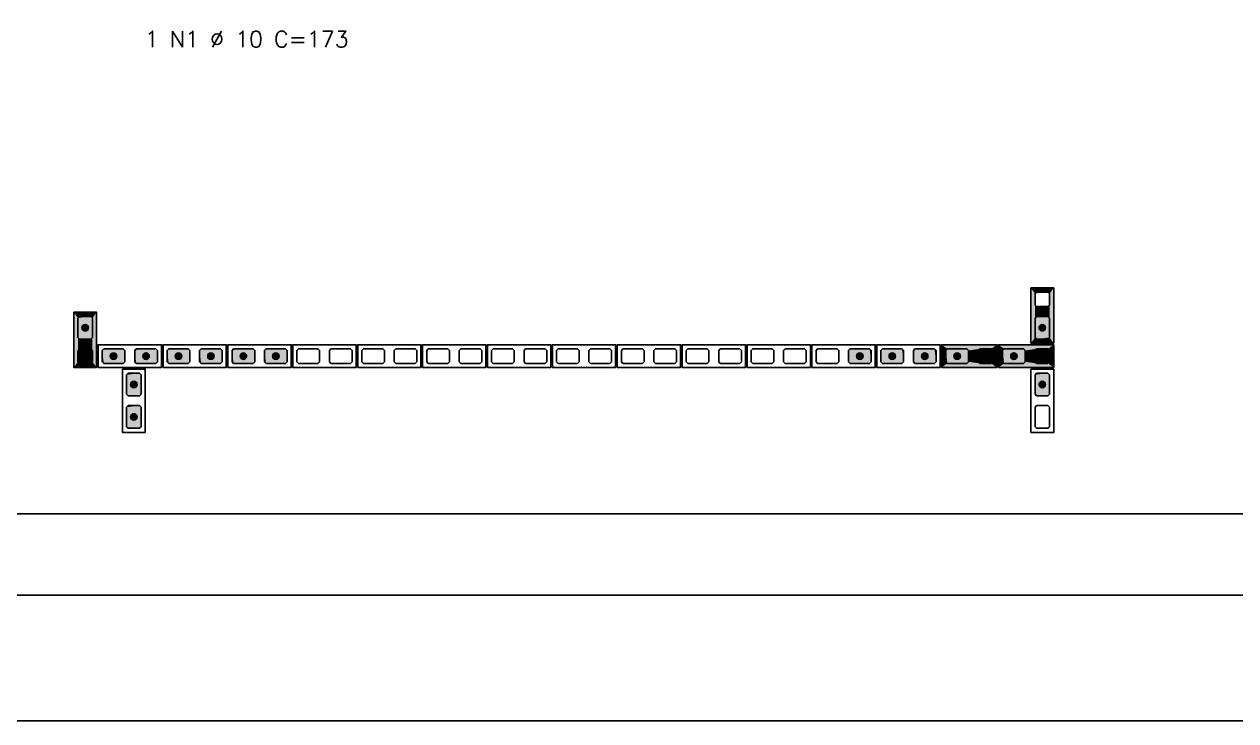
# Model space of a CAD drawing. Extents: x -1.9 to 86, y -1.6 to 61.
# Drawn here: x 33.98 to 48.91, y -1.55 to 7.04 of the extents above; entities that cross this region are included whole.
import ezdxf

# ---------------------------------------------------------------- set-up
doc = ezdxf.new("R2010")
doc.units = 0
doc.header["$MEASUREMENT"] = 0
doc.linetypes.add('HIDDEN', pattern=[9.525, 6.35, -3.175])
doc.layers.get('Defpoints').update_dxf_attribs({"linetype": 'CONTINUOUS'})
for name, color, linetype in [('ARQ_FOLHA', 7, 'CONTINUOUS'), ('PENA_01', 1, 'CONTINUOUS'), ('PENA_02', 2, 'CONTINUOUS'), ('PENA_03', 3, 'CONTINUOUS'), ('PENA_11', 252, 'CONTINUOUS'), ('PENA_21', 100, 'CONTINUOUS')]:
    doc.layers.add(name, color=color, linetype=linetype)
doc.styles.get("Standard").update_dxf_attribs({"font": 'ROMANS.SHX'})

msp = doc.modelspace()

# ---------------------------------------------------------------- linework, layer by layer
at = {"layer": 'ARQ_FOLHA', "color": 1}
for points in [[(0, 0), (84.1, 0), (84.1, 59.4), (0, 59.4)], [(2.5, 1), (83.1, 1), (83.1, 58.4), (2.5, 58.4)]]:
    msp.add_lwpolyline(points, close=True, dxfattribs=at)
at = {"layer": 'Defpoints', "color": 8, "linetype": 'HIDDEN', "ltscale": 100}
msp.add_lwpolyline([(-1.95, 60.95), (-1.95, -1.55), (86.05, -1.55), (86.05, 60.95)], close=True, dxfattribs=at)
at = {"layer": 'PENA_01', "linetype": 'Continuous'}
for points in [[(46.619, 3.715), (46.619, 3.575), (46.599, 3.555), (46.459, 3.555), (46.439, 3.575), (46.439, 3.715), (46.459, 3.735), (46.599, 3.735), (46.619, 3.715)], [(34.819, 3.175), (34.819, 3.415), (34.799, 3.435), (34.659, 3.435), (34.639, 3.415), (34.639, 3.175), (34.659, 3.155), (34.799, 3.155), (34.819, 3.175)], [(46.619, 3.415), (46.619, 3.175), (46.599, 3.155), (46.459, 3.155), (46.439, 3.175), (46.439, 3.415), (46.459, 3.435), (46.599, 3.435), (46.619, 3.415)], [(34.819, 2.875), (34.819, 3.015), (34.799, 3.035), (34.659, 3.035), (34.639, 3.015), (34.639, 2.875), (34.659, 2.855), (34.799, 2.855), (34.819, 2.875)], [(34.939, 2.875), (34.959, 2.855), (35.199, 2.855), (35.219, 2.875), (35.219, 3.015), (35.199, 3.035), (34.959, 3.035), (34.939, 3.015), (34.939, 2.875)], [(35.339, 2.875), (35.359, 2.855), (35.599, 2.855), (35.619, 2.875), (35.619, 3.015), (35.599, 3.035), (35.359, 3.035), (35.339, 3.015), (35.339, 2.875)], [(35.739, 2.875), (35.759, 2.855), (35.999, 2.855), (36.019, 2.875), (36.019, 3.015), (35.999, 3.035), (35.759, 3.035), (35.739, 3.015), (35.739, 2.875)], [(36.139, 2.875), (36.159, 2.855), (36.399, 2.855), (36.419, 2.875), (36.419, 3.015), (36.399, 3.035), (36.159, 3.035), (36.139, 3.015), (36.139, 2.875)], [(36.539, 2.875), (36.559, 2.855), (36.799, 2.855), (36.819, 2.875), (36.819, 3.015), (36.799, 3.035), (36.559, 3.035), (36.539, 3.015), (36.539, 2.875)], [(36.939, 2.875), (36.959, 2.855), (37.199, 2.855), (37.219, 2.875), (37.219, 3.015), (37.199, 3.035), (36.959, 3.035), (36.939, 3.015), (36.939, 2.875)], [(37.339, 2.875), (37.359, 2.855), (37.599, 2.855), (37.619, 2.875), (37.619, 3.015), (37.599, 3.035), (37.359, 3.035), (37.339, 3.015), (37.339, 2.875)], [(37.739, 2.875), (37.759, 2.855), (37.999, 2.855), (38.019, 2.875), (38.019, 3.015), (37.999, 3.035), (37.759, 3.035), (37.739, 3.015), (37.739, 2.875)], [(38.139, 2.875), (38.159, 2.855), (38.399, 2.855), (38.419, 2.875), (38.419, 3.015), (38.399, 3.035), (38.159, 3.035), (38.139, 3.015), (38.139, 2.875)], [(38.539, 2.875), (38.559, 2.855), (38.799, 2.855), (38.819, 2.875), (38.819, 3.015), (38.799, 3.035), (38.559, 3.035), (38.539, 3.015), (38.539, 2.875)], [(38.939, 2.875), (38.959, 2.855), (39.199, 2.855), (39.219, 2.875), (39.219, 3.015), (39.199, 3.035), (38.959, 3.035), (38.939, 3.015), (38.939, 2.875)], [(39.339, 2.875), (39.359, 2.855), (39.599, 2.855), (39.619, 2.875), (39.619, 3.015), (39.599, 3.035), (39.359, 3.035), (39.339, 3.015), (39.339, 2.875)], [(39.739, 2.875), (39.759, 2.855), (39.999, 2.855), (40.019, 2.875), (40.019, 3.015), (39.999, 3.035), (39.759, 3.035), (39.739, 3.015), (39.739, 2.875)], [(40.139, 2.875), (40.159, 2.855), (40.399, 2.855), (40.419, 2.875), (40.419, 3.015), (40.399, 3.035), (40.159, 3.035), (40.139, 3.015), (40.139, 2.875)], [(40.539, 2.875), (40.559, 2.855), (40.799, 2.855), (40.819, 2.875), (40.819, 3.015), (40.799, 3.035), (40.559, 3.035), (40.539, 3.015), (40.539, 2.875)], [(40.939, 2.875), (40.959, 2.855), (41.199, 2.855), (41.219, 2.875), (41.219, 3.015), (41.199, 3.035), (40.959, 3.035), (40.939, 3.015), (40.939, 2.875)], [(41.339, 2.875), (41.359, 2.855), (41.599, 2.855), (41.619, 2.875), (41.619, 3.015), (41.599, 3.035), (41.359, 3.035), (41.339, 3.015), (41.339, 2.875)], [(41.739, 2.875), (41.759, 2.855), (41.999, 2.855), (42.019, 2.875), (42.019, 3.015), (41.999, 3.035), (41.759, 3.035), (41.739, 3.015), (41.739, 2.875)], [(42.139, 2.875), (42.159, 2.855), (42.399, 2.855), (42.419, 2.875), (42.419, 3.015), (42.399, 3.035), (42.159, 3.035), (42.139, 3.015), (42.139, 2.875)], [(42.539, 2.875), (42.559, 2.855), (42.799, 2.855), (42.819, 2.875), (42.819, 3.015), (42.799, 3.035), (42.559, 3.035), (42.539, 3.015), (42.539, 2.875)], [(42.939, 2.875), (42.959, 2.855), (43.199, 2.855), (43.219, 2.875), (43.219, 3.015), (43.199, 3.035), (42.959, 3.035), (42.939, 3.015), (42.939, 2.875)], [(43.339, 2.875), (43.359, 2.855), (43.599, 2.855), (43.619, 2.875), (43.619, 3.015), (43.599, 3.035), (43.359, 3.035), (43.339, 3.015), (43.339, 2.875)], [(43.739, 2.875), (43.759, 2.855), (43.999, 2.855), (44.019, 2.875), (44.019, 3.015), (43.999, 3.035), (43.759, 3.035), (43.739, 3.015), (43.739, 2.875)], [(44.139, 2.875), (44.159, 2.855), (44.399, 2.855), (44.419, 2.875), (44.419, 3.015), (44.399, 3.035), (44.159, 3.035), (44.139, 3.015), (44.139, 2.875)], [(44.539, 2.875), (44.559, 2.855), (44.799, 2.855), (44.819, 2.875), (44.819, 3.015), (44.799, 3.035), (44.559, 3.035), (44.539, 3.015), (44.539, 2.875)], [(44.939, 2.875), (44.959, 2.855), (45.199, 2.855), (45.219, 2.875), (45.219, 3.015), (45.199, 3.035), (44.959, 3.035), (44.939, 3.015), (44.939, 2.875)], [(45.599, 2.855), (45.359, 2.855), (45.339, 2.875), (45.339, 3.015), (45.359, 3.035), (45.599, 3.035), (45.619, 3.015), (45.619, 2.875), (45.599, 2.855)], [(45.899, 2.855), (45.759, 2.855), (45.739, 2.875), (45.739, 3.015), (45.759, 3.035), (45.899, 3.035), (45.919, 3.015), (45.919, 2.875), (45.899, 2.855)], [(46.299, 2.855), (46.059, 2.855), (46.039, 2.875), (46.039, 3.015), (46.059, 3.035), (46.299, 3.035), (46.319, 3.015), (46.319, 2.875), (46.299, 2.855)], [(46.599, 2.855), (46.459, 2.855), (46.439, 2.875), (46.439, 3.015), (46.459, 3.035), (46.599, 3.035), (46.619, 3.015), (46.619, 2.875), (46.599, 2.855)], [(35.259, 2.735), (35.239, 2.715), (35.239, 2.475), (35.259, 2.455), (35.399, 2.455), (35.419, 2.475), (35.419, 2.715), (35.399, 2.735), (35.259, 2.735)], [(46.459, 2.735), (46.439, 2.715), (46.439, 2.475), (46.459, 2.455), (46.599, 2.455), (46.619, 2.475), (46.619, 2.715), (46.599, 2.735), (46.459, 2.735)], [(35.259, 2.335), (35.239, 2.315), (35.239, 2.075), (35.259, 2.055), (35.399, 2.055), (35.419, 2.075), (35.419, 2.315), (35.399, 2.335), (35.259, 2.335)], [(46.459, 2.335), (46.439, 2.315), (46.439, 2.075), (46.459, 2.055), (46.599, 2.055), (46.619, 2.075), (46.619, 2.315), (46.599, 2.335), (46.459, 2.335)]]:
    msp.add_lwpolyline(points, dxfattribs=at)
at = {"layer": 'PENA_02', "linetype": 'Continuous'}
for points in [[(46.669, 3.785), (46.669, 3.105), (46.389, 3.105), (46.389, 3.785), (46.669, 3.785)], [(34.869, 2.805), (34.869, 3.485), (34.589, 3.485), (34.589, 2.805), (34.869, 2.805)], [(34.889, 2.805), (35.669, 2.805), (35.669, 3.085), (34.889, 3.085), (34.889, 2.805)], [(35.689, 2.805), (36.469, 2.805), (36.469, 3.085), (35.689, 3.085), (35.689, 2.805)], [(36.489, 2.805), (37.269, 2.805), (37.269, 3.085), (36.489, 3.085), (36.489, 2.805)], [(37.289, 2.805), (38.069, 2.805), (38.069, 3.085), (37.289, 3.085), (37.289, 2.805)], [(38.089, 2.805), (38.869, 2.805), (38.869, 3.085), (38.089, 3.085), (38.089, 2.805)], [(38.889, 2.805), (39.669, 2.805), (39.669, 3.085), (38.889, 3.085), (38.889, 2.805)], [(39.689, 2.805), (40.469, 2.805), (40.469, 3.085), (39.689, 3.085), (39.689, 2.805)], [(40.489, 2.805), (41.269, 2.805), (41.269, 3.085), (40.489, 3.085), (40.489, 2.805)], [(41.289, 2.805), (42.069, 2.805), (42.069, 3.085), (41.289, 3.085), (41.289, 2.805)], [(42.089, 2.805), (42.869, 2.805), (42.869, 3.085), (42.089, 3.085), (42.089, 2.805)], [(42.889, 2.805), (43.669, 2.805), (43.669, 3.085), (42.889, 3.085), (42.889, 2.805)], [(43.689, 2.805), (44.469, 2.805), (44.469, 3.085), (43.689, 3.085), (43.689, 2.805)], [(44.489, 2.805), (45.269, 2.805), (45.269, 3.085), (44.489, 3.085), (44.489, 2.805)], [(45.969, 2.805), (45.289, 2.805), (45.289, 3.085), (45.969, 3.085), (45.969, 2.805)], [(46.669, 2.805), (45.989, 2.805), (45.989, 3.085), (46.669, 3.085), (46.669, 2.805)], [(35.189, 2.785), (35.189, 2.005), (35.469, 2.005), (35.469, 2.785), (35.189, 2.785)], [(46.389, 2.785), (46.389, 2.005), (46.669, 2.005), (46.669, 2.785), (46.389, 2.785)]]:
    msp.add_lwpolyline(points, dxfattribs=at)
at = {"layer": 'PENA_03', "linetype": 'Continuous'}
for points in [[(34.799, 3.435), (34.819, 3.415), (34.819, 3.175), (34.799, 3.155), (34.659, 3.155), (34.639, 3.175), (34.639, 3.415), (34.659, 3.435), (34.799, 3.435)], [(46.459, 3.155), (46.439, 3.175), (46.439, 3.415), (46.459, 3.435), (46.599, 3.435), (46.619, 3.415), (46.619, 3.175), (46.599, 3.155), (46.459, 3.155)], [(34.639, 3.015), (34.659, 3.035), (34.799, 3.035), (34.819, 3.015), (34.819, 2.875), (34.799, 2.855), (34.659, 2.855), (34.639, 2.875), (34.639, 3.015)], [(34.939, 3.015), (34.959, 3.035), (35.199, 3.035), (35.219, 3.015), (35.219, 2.875), (35.199, 2.855), (34.959, 2.855), (34.939, 2.875), (34.939, 3.015)], [(35.339, 3.015), (35.359, 3.035), (35.599, 3.035), (35.619, 3.015), (35.619, 2.875), (35.599, 2.855), (35.359, 2.855), (35.339, 2.875), (35.339, 3.015)], [(35.739, 3.015), (35.759, 3.035), (35.999, 3.035), (36.019, 3.015), (36.019, 2.875), (35.999, 2.855), (35.759, 2.855), (35.739, 2.875), (35.739, 3.015)], [(36.139, 3.015), (36.159, 3.035), (36.399, 3.035), (36.419, 3.015), (36.419, 2.875), (36.399, 2.855), (36.159, 2.855), (36.139, 2.875), (36.139, 3.015)], [(36.539, 3.015), (36.559, 3.035), (36.799, 3.035), (36.819, 3.015), (36.819, 2.875), (36.799, 2.855), (36.559, 2.855), (36.539, 2.875), (36.539, 3.015)], [(36.939, 3.015), (36.959, 3.035), (37.199, 3.035), (37.219, 3.015), (37.219, 2.875), (37.199, 2.855), (36.959, 2.855), (36.939, 2.875), (36.939, 3.015)], [(44.419, 2.875), (44.399, 2.855), (44.159, 2.855), (44.139, 2.875), (44.139, 3.015), (44.159, 3.035), (44.399, 3.035), (44.419, 3.015), (44.419, 2.875)], [(44.819, 2.875), (44.799, 2.855), (44.559, 2.855), (44.539, 2.875), (44.539, 3.015), (44.559, 3.035), (44.799, 3.035), (44.819, 3.015), (44.819, 2.875)], [(45.219, 2.875), (45.199, 2.855), (44.959, 2.855), (44.939, 2.875), (44.939, 3.015), (44.959, 3.035), (45.199, 3.035), (45.219, 3.015), (45.219, 2.875)], [(45.339, 3.015), (45.359, 3.035), (45.599, 3.035), (45.619, 3.015), (45.619, 2.875), (45.599, 2.855), (45.359, 2.855), (45.339, 2.875), (45.339, 3.015)], [(45.759, 2.855), (45.739, 2.875), (45.739, 3.015), (45.759, 3.035), (45.899, 3.035), (45.919, 3.015), (45.919, 2.875), (45.899, 2.855), (45.759, 2.855)], [(46.039, 3.015), (46.059, 3.035), (46.299, 3.035), (46.319, 3.015), (46.319, 2.875), (46.299, 2.855), (46.059, 2.855), (46.039, 2.875), (46.039, 3.015)], [(46.459, 2.855), (46.439, 2.875), (46.439, 3.015), (46.459, 3.035), (46.599, 3.035), (46.619, 3.015), (46.619, 2.875), (46.599, 2.855), (46.459, 2.855)], [(35.399, 2.735), (35.419, 2.715), (35.419, 2.475), (35.399, 2.455), (35.259, 2.455), (35.239, 2.475), (35.239, 2.715), (35.259, 2.735), (35.399, 2.735)], [(46.599, 2.735), (46.619, 2.715), (46.619, 2.475), (46.599, 2.455), (46.459, 2.455), (46.439, 2.475), (46.439, 2.715), (46.459, 2.735), (46.599, 2.735)], [(35.399, 2.335), (35.419, 2.315), (35.419, 2.075), (35.399, 2.055), (35.259, 2.055), (35.239, 2.075), (35.239, 2.315), (35.259, 2.335), (35.399, 2.335)]]:
    msp.add_lwpolyline(points, dxfattribs=at)
for centre in [(34.729, 3.295), (46.529, 3.295), (34.729, 2.945), (35.079, 2.945), (35.479, 2.945), (35.879, 2.945), (36.279, 2.945), (36.679, 2.945), (37.079, 2.945), (44.279, 2.945), (44.679, 2.945), (45.079, 2.945), (45.479, 2.945), (45.829, 2.945), (46.179, 2.945), (46.529, 2.945), (35.329, 2.595), (46.529, 2.595), (35.329, 2.195)]:
    msp.add_circle(centre, 0.04, dxfattribs=at)
for points in [[(34.769, 3.295), (34.709, 3.33), (34.691, 3.309)], [(34.769, 3.295), (34.691, 3.309), (34.691, 3.282)], [(34.769, 3.295), (34.691, 3.282), (34.709, 3.261)], [(34.769, 3.295), (34.736, 3.335), (34.709, 3.33)], [(34.769, 3.295), (34.709, 3.261), (34.736, 3.256)], [(34.769, 3.295), (34.759, 3.321), (34.736, 3.335)], [(34.769, 3.295), (34.736, 3.256), (34.759, 3.269)], [(34.769, 3.295), (34.759, 3.269), (34.769, 3.295)], [(46.569, 3.295), (46.509, 3.33), (46.491, 3.309)], [(46.569, 3.295), (46.491, 3.309), (46.491, 3.282)], [(46.569, 3.295), (46.491, 3.282), (46.509, 3.261)], [(46.569, 3.295), (46.536, 3.335), (46.509, 3.33)], [(46.569, 3.295), (46.509, 3.261), (46.536, 3.256)], [(46.569, 3.295), (46.559, 3.321), (46.536, 3.335)], [(46.569, 3.295), (46.536, 3.256), (46.559, 3.269)], [(46.569, 3.295), (46.559, 3.269), (46.569, 3.295)], [(34.769, 2.945), (34.709, 2.98), (34.691, 2.959)], [(34.769, 2.945), (34.691, 2.959), (34.691, 2.932)], [(34.769, 2.945), (34.691, 2.932), (34.709, 2.911)], [(34.769, 2.945), (34.736, 2.985), (34.709, 2.98)], [(34.769, 2.945), (34.709, 2.911), (34.736, 2.906)], [(34.769, 2.945), (34.759, 2.971), (34.736, 2.985)], [(34.769, 2.945), (34.736, 2.906), (34.759, 2.919)], [(34.769, 2.945), (34.759, 2.919), (34.769, 2.945)], [(35.119, 2.945), (35.059, 2.98), (35.041, 2.959)], [(35.119, 2.945), (35.041, 2.959), (35.041, 2.932)], [(35.119, 2.945), (35.041, 2.932), (35.059, 2.911)], [(35.119, 2.945), (35.086, 2.985), (35.059, 2.98)], [(35.119, 2.945), (35.059, 2.911), (35.086, 2.906)], [(35.119, 2.945), (35.109, 2.971), (35.086, 2.985)], [(35.119, 2.945), (35.086, 2.906), (35.109, 2.919)], [(35.119, 2.945), (35.109, 2.919), (35.119, 2.945)], [(35.519, 2.945), (35.459, 2.98), (35.441, 2.959)], [(35.519, 2.945), (35.441, 2.959), (35.441, 2.932)], [(35.519, 2.945), (35.441, 2.932), (35.459, 2.911)], [(35.519, 2.945), (35.486, 2.985), (35.459, 2.98)], [(35.519, 2.945), (35.459, 2.911), (35.486, 2.906)], [(35.519, 2.945), (35.509, 2.971), (35.486, 2.985)], [(35.519, 2.945), (35.486, 2.906), (35.509, 2.919)], [(35.519, 2.945), (35.509, 2.919), (35.519, 2.945)], [(35.919, 2.945), (35.859, 2.98), (35.841, 2.959)], [(35.919, 2.945), (35.841, 2.959), (35.841, 2.932)], [(35.919, 2.945), (35.841, 2.932), (35.859, 2.911)], [(35.919, 2.945), (35.886, 2.985), (35.859, 2.98)], [(35.919, 2.945), (35.859, 2.911), (35.886, 2.906)], [(35.919, 2.945), (35.909, 2.971), (35.886, 2.985)], [(35.919, 2.945), (35.886, 2.906), (35.909, 2.919)], [(35.919, 2.945), (35.909, 2.919), (35.919, 2.945)], [(36.319, 2.945), (36.259, 2.98), (36.241, 2.959)], [(36.319, 2.945), (36.241, 2.959), (36.241, 2.932)], [(36.319, 2.945), (36.241, 2.932), (36.259, 2.911)], [(36.319, 2.945), (36.286, 2.985), (36.259, 2.98)], [(36.319, 2.945), (36.259, 2.911), (36.286, 2.906)], [(36.319, 2.945), (36.309, 2.971), (36.286, 2.985)], [(36.319, 2.945), (36.286, 2.906), (36.309, 2.919)], [(36.319, 2.945), (36.309, 2.919), (36.319, 2.945)], [(36.719, 2.945), (36.659, 2.98), (36.641, 2.959)], [(36.719, 2.945), (36.641, 2.959), (36.641, 2.932)], [(36.719, 2.945), (36.641, 2.932), (36.659, 2.911)], [(36.719, 2.945), (36.686, 2.985), (36.659, 2.98)], [(36.719, 2.945), (36.659, 2.911), (36.686, 2.906)], [(36.719, 2.945), (36.709, 2.971), (36.686, 2.985)], [(36.719, 2.945), (36.686, 2.906), (36.709, 2.919)], [(36.719, 2.945), (36.709, 2.919), (36.719, 2.945)], [(37.119, 2.945), (37.059, 2.98), (37.041, 2.959)], [(37.119, 2.945), (37.041, 2.959), (37.041, 2.932)], [(37.119, 2.945), (37.041, 2.932), (37.059, 2.911)], [(37.119, 2.945), (37.086, 2.985), (37.059, 2.98)], [(37.119, 2.945), (37.059, 2.911), (37.086, 2.906)], [(37.119, 2.945), (37.109, 2.971), (37.086, 2.985)], [(37.119, 2.945), (37.086, 2.906), (37.109, 2.919)], [(37.119, 2.945), (37.109, 2.919), (37.119, 2.945)], [(44.319, 2.945), (44.259, 2.98), (44.241, 2.959)], [(44.319, 2.945), (44.241, 2.959), (44.241, 2.932)], [(44.319, 2.945), (44.241, 2.932), (44.259, 2.911)], [(44.319, 2.945), (44.286, 2.985), (44.259, 2.98)], [(44.319, 2.945), (44.259, 2.911), (44.286, 2.906)], [(44.319, 2.945), (44.309, 2.971), (44.286, 2.985)], [(44.319, 2.945), (44.286, 2.906), (44.309, 2.919)], [(44.319, 2.945), (44.309, 2.919), (44.319, 2.945)], [(44.719, 2.945), (44.659, 2.98), (44.641, 2.959)], [(44.719, 2.945), (44.641, 2.959), (44.641, 2.932)], [(44.719, 2.945), (44.641, 2.932), (44.659, 2.911)], [(44.719, 2.945), (44.686, 2.985), (44.659, 2.98)], [(44.719, 2.945), (44.659, 2.911), (44.686, 2.906)], [(44.719, 2.945), (44.709, 2.971), (44.686, 2.985)], [(44.719, 2.945), (44.686, 2.906), (44.709, 2.919)], [(44.719, 2.945), (44.709, 2.919), (44.719, 2.945)], [(45.119, 2.945), (45.059, 2.98), (45.041, 2.959)], [(45.119, 2.945), (45.041, 2.959), (45.041, 2.932)], [(45.119, 2.945), (45.041, 2.932), (45.059, 2.911)], [(45.119, 2.945), (45.086, 2.985), (45.059, 2.98)], [(45.119, 2.945), (45.059, 2.911), (45.086, 2.906)], [(45.119, 2.945), (45.109, 2.971), (45.086, 2.985)], [(45.119, 2.945), (45.086, 2.906), (45.109, 2.919)], [(45.119, 2.945), (45.109, 2.919), (45.119, 2.945)], [(45.519, 2.945), (45.459, 2.98), (45.441, 2.959)], [(45.519, 2.945), (45.441, 2.959), (45.441, 2.932)], [(45.519, 2.945), (45.441, 2.932), (45.459, 2.911)], [(45.519, 2.945), (45.486, 2.985), (45.459, 2.98)], [(45.519, 2.945), (45.459, 2.911), (45.486, 2.906)], [(45.519, 2.945), (45.509, 2.971), (45.486, 2.985)], [(45.519, 2.945), (45.486, 2.906), (45.509, 2.919)], [(45.519, 2.945), (45.509, 2.919), (45.519, 2.945)], [(45.869, 2.945), (45.809, 2.98), (45.791, 2.959)], [(45.869, 2.945), (45.791, 2.959), (45.791, 2.932)], [(45.869, 2.945), (45.791, 2.932), (45.809, 2.911)], [(45.869, 2.945), (45.836, 2.985), (45.809, 2.98)], [(45.869, 2.945), (45.809, 2.911), (45.836, 2.906)], [(45.869, 2.945), (45.859, 2.971), (45.836, 2.985)], [(45.869, 2.945), (45.836, 2.906), (45.859, 2.919)], [(45.869, 2.945), (45.859, 2.919), (45.869, 2.945)], [(46.219, 2.945), (46.159, 2.98), (46.141, 2.959)], [(46.219, 2.945), (46.141, 2.959), (46.141, 2.932)], [(46.219, 2.945), (46.141, 2.932), (46.159, 2.911)], [(46.219, 2.945), (46.186, 2.985), (46.159, 2.98)], [(46.219, 2.945), (46.159, 2.911), (46.186, 2.906)], [(46.219, 2.945), (46.209, 2.971), (46.186, 2.985)], [(46.219, 2.945), (46.186, 2.906), (46.209, 2.919)], [(46.219, 2.945), (46.209, 2.919), (46.219, 2.945)], [(46.569, 2.945), (46.509, 2.98), (46.491, 2.959)], [(46.569, 2.945), (46.491, 2.959), (46.491, 2.932)], [(46.569, 2.945), (46.491, 2.932), (46.509, 2.911)], [(46.569, 2.945), (46.536, 2.985), (46.509, 2.98)], [(46.569, 2.945), (46.509, 2.911), (46.536, 2.906)], [(46.569, 2.945), (46.559, 2.971), (46.536, 2.985)], [(46.569, 2.945), (46.536, 2.906), (46.559, 2.919)], [(46.569, 2.945), (46.559, 2.919), (46.569, 2.945)], [(35.369, 2.595), (35.309, 2.63), (35.291, 2.609)], [(35.369, 2.595), (35.291, 2.609), (35.291, 2.582)], [(35.369, 2.595), (35.291, 2.582), (35.309, 2.561)], [(35.369, 2.595), (35.336, 2.635), (35.309, 2.63)], [(35.369, 2.595), (35.309, 2.561), (35.336, 2.556)], [(35.369, 2.595), (35.359, 2.621), (35.336, 2.635)], [(35.369, 2.595), (35.336, 2.556), (35.359, 2.569)], [(35.369, 2.595), (35.359, 2.569), (35.369, 2.595)], [(46.569, 2.595), (46.509, 2.63), (46.491, 2.609)], [(46.569, 2.595), (46.491, 2.609), (46.491, 2.582)], [(46.569, 2.595), (46.491, 2.582), (46.509, 2.561)], [(46.569, 2.595), (46.536, 2.635), (46.509, 2.63)], [(46.569, 2.595), (46.509, 2.561), (46.536, 2.556)], [(46.569, 2.595), (46.559, 2.621), (46.536, 2.635)], [(46.569, 2.595), (46.536, 2.556), (46.559, 2.569)], [(46.569, 2.595), (46.559, 2.569), (46.569, 2.595)], [(35.369, 2.195), (35.309, 2.23), (35.291, 2.209)], [(35.369, 2.195), (35.291, 2.209), (35.291, 2.182)], [(35.369, 2.195), (35.291, 2.182), (35.309, 2.161)], [(35.369, 2.195), (35.336, 2.235), (35.309, 2.23)], [(35.369, 2.195), (35.309, 2.161), (35.336, 2.156)], [(35.369, 2.195), (35.359, 2.221), (35.336, 2.235)], [(35.369, 2.195), (35.336, 2.156), (35.359, 2.169)], [(35.369, 2.195), (35.359, 2.169), (35.369, 2.195)]]:
    msp.add_solid(points, dxfattribs=at)
at = {"layer": 'PENA_11', "linetype": 'Continuous'}
for points in [[(34.799, 3.435), (34.659, 3.155), (34.639, 3.175)], [(34.799, 3.435), (34.639, 3.175), (34.639, 3.415)], [(34.799, 3.435), (34.639, 3.415), (34.659, 3.435)], [(34.799, 3.435), (34.799, 3.155), (34.659, 3.155)], [(34.799, 3.435), (34.659, 3.435), (34.799, 3.435)], [(34.799, 3.435), (34.819, 3.415), (34.819, 3.175)], [(34.799, 3.435), (34.819, 3.175), (34.799, 3.155)], [(46.459, 3.155), (46.439, 3.415), (46.459, 3.435)], [(46.459, 3.155), (46.439, 3.175), (46.439, 3.415)], [(46.459, 3.155), (46.459, 3.435), (46.599, 3.435)], [(46.459, 3.155), (46.599, 3.435), (46.619, 3.415)], [(46.459, 3.155), (46.619, 3.415), (46.619, 3.175)], [(46.459, 3.155), (46.619, 3.175), (46.599, 3.155)], [(46.459, 3.155), (46.599, 3.155), (46.459, 3.155)], [(34.639, 3.015), (34.659, 3.035), (34.799, 3.035)], [(34.639, 3.015), (34.799, 3.035), (34.819, 3.015)], [(34.639, 3.015), (34.819, 3.015), (34.819, 2.875)], [(34.639, 3.015), (34.819, 2.875), (34.799, 2.855)], [(34.639, 3.015), (34.799, 2.855), (34.659, 2.855)], [(34.639, 3.015), (34.659, 2.855), (34.639, 2.875)], [(34.639, 3.015), (34.639, 2.875), (34.639, 3.015)], [(34.939, 3.015), (34.959, 3.035), (35.199, 3.035)], [(34.939, 3.015), (35.199, 3.035), (35.219, 3.015)], [(34.939, 3.015), (35.219, 3.015), (35.219, 2.875)], [(34.939, 3.015), (35.219, 2.875), (35.199, 2.855)], [(34.939, 3.015), (35.199, 2.855), (34.959, 2.855)], [(34.939, 3.015), (34.959, 2.855), (34.939, 2.875)], [(34.939, 3.015), (34.939, 2.875), (34.939, 3.015)], [(35.339, 3.015), (35.359, 3.035), (35.599, 3.035)], [(35.339, 3.015), (35.599, 3.035), (35.619, 3.015)], [(35.339, 3.015), (35.619, 3.015), (35.619, 2.875)], [(35.339, 3.015), (35.619, 2.875), (35.599, 2.855)], [(35.339, 3.015), (35.599, 2.855), (35.359, 2.855)], [(35.339, 3.015), (35.359, 2.855), (35.339, 2.875)], [(35.339, 3.015), (35.339, 2.875), (35.339, 3.015)], [(35.739, 3.015), (35.759, 3.035), (35.999, 3.035)], [(35.739, 3.015), (35.999, 3.035), (36.019, 3.015)], [(35.739, 3.015), (36.019, 3.015), (36.019, 2.875)], [(35.739, 3.015), (36.019, 2.875), (35.999, 2.855)], [(35.739, 3.015), (35.999, 2.855), (35.759, 2.855)], [(35.739, 3.015), (35.759, 2.855), (35.739, 2.875)], [(35.739, 3.015), (35.739, 2.875), (35.739, 3.015)], [(36.139, 3.015), (36.159, 3.035), (36.399, 3.035)], [(36.139, 3.015), (36.399, 3.035), (36.419, 3.015)], [(36.139, 3.015), (36.419, 3.015), (36.419, 2.875)], [(36.139, 3.015), (36.419, 2.875), (36.399, 2.855)], [(36.139, 3.015), (36.399, 2.855), (36.159, 2.855)], [(36.139, 3.015), (36.159, 2.855), (36.139, 2.875)], [(36.139, 3.015), (36.139, 2.875), (36.139, 3.015)], [(36.539, 3.015), (36.559, 3.035), (36.799, 3.035)], [(36.539, 3.015), (36.799, 3.035), (36.819, 3.015)], [(36.539, 3.015), (36.819, 3.015), (36.819, 2.875)], [(36.539, 3.015), (36.819, 2.875), (36.799, 2.855)], [(36.539, 3.015), (36.799, 2.855), (36.559, 2.855)], [(36.539, 3.015), (36.559, 2.855), (36.539, 2.875)], [(36.539, 3.015), (36.539, 2.875), (36.539, 3.015)], [(36.939, 3.015), (36.959, 3.035), (37.199, 3.035)], [(36.939, 3.015), (37.199, 3.035), (37.219, 3.015)], [(36.939, 3.015), (37.219, 3.015), (37.219, 2.875)], [(36.939, 3.015), (37.219, 2.875), (37.199, 2.855)], [(36.939, 3.015), (37.199, 2.855), (36.959, 2.855)], [(36.939, 3.015), (36.959, 2.855), (36.939, 2.875)], [(36.939, 3.015), (36.939, 2.875), (36.939, 3.015)], [(44.419, 2.875), (44.139, 3.015), (44.159, 3.035)], [(44.419, 2.875), (44.139, 2.875), (44.139, 3.015)], [(44.419, 2.875), (44.159, 3.035), (44.399, 3.035)], [(44.419, 2.875), (44.399, 3.035), (44.419, 3.015)], [(44.419, 2.875), (44.419, 3.015), (44.419, 2.875)], [(44.819, 2.875), (44.539, 3.015), (44.559, 3.035)], [(44.819, 2.875), (44.539, 2.875), (44.539, 3.015)], [(44.819, 2.875), (44.559, 3.035), (44.799, 3.035)], [(44.819, 2.875), (44.799, 3.035), (44.819, 3.015)], [(44.819, 2.875), (44.819, 3.015), (44.819, 2.875)], [(45.219, 2.875), (44.939, 3.015), (44.959, 3.035)], [(45.219, 2.875), (44.939, 2.875), (44.939, 3.015)], [(45.219, 2.875), (44.959, 3.035), (45.199, 3.035)], [(45.219, 2.875), (45.199, 3.035), (45.219, 3.015)], [(45.219, 2.875), (45.219, 3.015), (45.219, 2.875)], [(45.339, 3.015), (45.359, 3.035), (45.599, 3.035)], [(45.339, 3.015), (45.599, 3.035), (45.619, 3.015)], [(45.339, 3.015), (45.619, 3.015), (45.619, 2.875)], [(45.339, 3.015), (45.619, 2.875), (45.599, 2.855)], [(45.339, 3.015), (45.599, 2.855), (45.359, 2.855)], [(45.339, 3.015), (45.359, 2.855), (45.339, 2.875)], [(45.339, 3.015), (45.339, 2.875), (45.339, 3.015)], [(45.759, 2.855), (45.739, 3.015), (45.759, 3.035)], [(45.759, 2.855), (45.739, 2.875), (45.739, 3.015)], [(45.759, 2.855), (45.759, 3.035), (45.899, 3.035)], [(45.759, 2.855), (45.899, 3.035), (45.919, 3.015)], [(45.759, 2.855), (45.919, 3.015), (45.919, 2.875)], [(46.039, 3.015), (46.059, 3.035), (46.299, 3.035)], [(46.039, 3.015), (46.299, 3.035), (46.319, 3.015)], [(46.039, 3.015), (46.319, 3.015), (46.319, 2.875)], [(46.039, 3.015), (46.319, 2.875), (46.299, 2.855)], [(46.039, 3.015), (46.299, 2.855), (46.059, 2.855)], [(46.039, 3.015), (46.059, 2.855), (46.039, 2.875)], [(46.039, 3.015), (46.039, 2.875), (46.039, 3.015)], [(46.459, 2.855), (46.439, 3.015), (46.459, 3.035)], [(46.459, 2.855), (46.439, 2.875), (46.439, 3.015)], [(46.459, 2.855), (46.459, 3.035), (46.599, 3.035)], [(46.459, 2.855), (46.599, 3.035), (46.619, 3.015)], [(46.459, 2.855), (46.619, 3.015), (46.619, 2.875)], [(44.419, 2.875), (44.159, 2.855), (44.139, 2.875)], [(44.419, 2.875), (44.399, 2.855), (44.159, 2.855)], [(44.819, 2.875), (44.559, 2.855), (44.539, 2.875)], [(44.819, 2.875), (44.799, 2.855), (44.559, 2.855)], [(45.219, 2.875), (44.959, 2.855), (44.939, 2.875)], [(45.219, 2.875), (45.199, 2.855), (44.959, 2.855)], [(45.759, 2.855), (45.919, 2.875), (45.899, 2.855)], [(45.759, 2.855), (45.899, 2.855), (45.759, 2.855)], [(46.459, 2.855), (46.619, 2.875), (46.599, 2.855)], [(46.459, 2.855), (46.599, 2.855), (46.459, 2.855)], [(35.399, 2.735), (35.259, 2.455), (35.239, 2.475)], [(35.399, 2.735), (35.239, 2.475), (35.239, 2.715)], [(35.399, 2.735), (35.239, 2.715), (35.259, 2.735)], [(35.399, 2.735), (35.399, 2.455), (35.259, 2.455)], [(35.399, 2.735), (35.259, 2.735), (35.399, 2.735)], [(35.399, 2.735), (35.419, 2.715), (35.419, 2.475)], [(35.399, 2.735), (35.419, 2.475), (35.399, 2.455)], [(46.599, 2.735), (46.459, 2.455), (46.439, 2.475)], [(46.599, 2.735), (46.439, 2.475), (46.439, 2.715)], [(46.599, 2.735), (46.439, 2.715), (46.459, 2.735)], [(46.599, 2.735), (46.599, 2.455), (46.459, 2.455)], [(46.599, 2.735), (46.459, 2.735), (46.599, 2.735)], [(46.599, 2.735), (46.619, 2.715), (46.619, 2.475)], [(46.599, 2.735), (46.619, 2.475), (46.599, 2.455)], [(35.399, 2.335), (35.259, 2.055), (35.239, 2.075)], [(35.399, 2.335), (35.239, 2.075), (35.239, 2.315)], [(35.399, 2.335), (35.239, 2.315), (35.259, 2.335)], [(35.399, 2.335), (35.399, 2.055), (35.259, 2.055)], [(35.399, 2.335), (35.259, 2.335), (35.399, 2.335)], [(35.399, 2.335), (35.419, 2.315), (35.419, 2.075)], [(35.399, 2.335), (35.419, 2.075), (35.399, 2.055)]]:
    msp.add_solid(points, dxfattribs=at)
at = {"layer": 'PENA_21', "linetype": 'Continuous'}
for points in [[(46.529, 3.785), (46.529, 3.735), (46.459, 3.735), (46.439, 3.715), (46.439, 3.575), (46.459, 3.555), (46.529, 3.555), (46.529, 3.435), (46.459, 3.435), (46.439, 3.415), (46.439, 3.175), (46.459, 3.155), (46.529, 3.155), (46.529, 3.105), (46.389, 3.105), (46.389, 3.785), (46.529, 3.785)], [(46.529, 3.785), (46.529, 3.735), (46.599, 3.735), (46.619, 3.715), (46.619, 3.575), (46.599, 3.555), (46.529, 3.555), (46.529, 3.435), (46.599, 3.435), (46.619, 3.415), (46.619, 3.175), (46.599, 3.155), (46.529, 3.155), (46.529, 3.105), (46.669, 3.105), (46.669, 3.785), (46.529, 3.785)], [(34.729, 2.805), (34.729, 2.855), (34.659, 2.855), (34.639, 2.875), (34.639, 3.015), (34.659, 3.035), (34.729, 3.035), (34.729, 3.155), (34.659, 3.155), (34.639, 3.175), (34.639, 3.415), (34.659, 3.435), (34.729, 3.435), (34.729, 3.485), (34.589, 3.485), (34.589, 2.805), (34.729, 2.805)], [(34.729, 2.805), (34.729, 2.855), (34.799, 2.855), (34.819, 2.875), (34.819, 3.015), (34.799, 3.035), (34.729, 3.035), (34.729, 3.155), (34.799, 3.155), (34.819, 3.175), (34.819, 3.415), (34.799, 3.435), (34.729, 3.435), (34.729, 3.485), (34.869, 3.485), (34.869, 2.805), (34.729, 2.805)], [(45.969, 2.945), (45.919, 2.945), (45.919, 3.015), (45.899, 3.035), (45.759, 3.035), (45.739, 3.015), (45.739, 2.945), (45.619, 2.945), (45.619, 3.015), (45.599, 3.035), (45.359, 3.035), (45.339, 3.015), (45.339, 2.945), (45.289, 2.945), (45.289, 3.085), (45.969, 3.085), (45.969, 2.945)], [(46.669, 2.945), (46.619, 2.945), (46.619, 3.015), (46.599, 3.035), (46.459, 3.035), (46.439, 3.015), (46.439, 2.945), (46.319, 2.945), (46.319, 3.015), (46.299, 3.035), (46.059, 3.035), (46.039, 3.015), (46.039, 2.945), (45.989, 2.945), (45.989, 3.085), (46.669, 3.085), (46.669, 2.945)], [(45.969, 2.945), (45.919, 2.945), (45.919, 2.875), (45.899, 2.855), (45.759, 2.855), (45.739, 2.875), (45.739, 2.945), (45.619, 2.945), (45.619, 2.875), (45.599, 2.855), (45.359, 2.855), (45.339, 2.875), (45.339, 2.945), (45.289, 2.945), (45.289, 2.805), (45.969, 2.805), (45.969, 2.945)], [(46.669, 2.945), (46.619, 2.945), (46.619, 2.875), (46.599, 2.855), (46.459, 2.855), (46.439, 2.875), (46.439, 2.945), (46.319, 2.945), (46.319, 2.875), (46.299, 2.855), (46.059, 2.855), (46.039, 2.875), (46.039, 2.945), (45.989, 2.945), (45.989, 2.805), (46.669, 2.805), (46.669, 2.945)]]:
    msp.add_lwpolyline(points, dxfattribs=at)
for points in [[(46.459, 3.735), (46.439, 3.715), (46.389, 3.785)], [(46.459, 3.735), (46.389, 3.785), (46.529, 3.785)], [(46.389, 3.785), (46.439, 3.715), (46.389, 3.105)], [(46.459, 3.735), (46.529, 3.785), (46.529, 3.735)], [(46.669, 3.785), (46.529, 3.785), (46.599, 3.735)], [(46.599, 3.735), (46.529, 3.785), (46.529, 3.735)], [(46.619, 3.715), (46.669, 3.785), (46.599, 3.735)], [(46.669, 3.105), (46.669, 3.785), (46.619, 3.715)], [(46.389, 3.105), (46.439, 3.715), (46.439, 3.175)], [(46.439, 3.175), (46.439, 3.715), (46.439, 3.575)], [(46.619, 3.575), (46.669, 3.105), (46.619, 3.715)], [(34.729, 3.485), (34.589, 3.485), (34.659, 3.435)], [(34.659, 3.435), (34.589, 3.485), (34.639, 3.415)], [(34.589, 3.485), (34.639, 2.875), (34.639, 3.415)], [(34.589, 2.805), (34.639, 2.875), (34.589, 3.485)], [(34.729, 3.435), (34.729, 3.485), (34.659, 3.435)], [(34.799, 3.435), (34.729, 3.435), (34.869, 3.485)], [(34.729, 3.435), (34.729, 3.485), (34.869, 3.485)], [(34.819, 3.415), (34.799, 3.435), (34.869, 3.485)], [(34.819, 3.175), (34.869, 3.485), (34.819, 3.015)], [(34.819, 3.015), (34.869, 3.485), (34.819, 2.875)], [(34.869, 3.485), (34.869, 2.805), (34.819, 2.875)], [(34.819, 3.175), (34.819, 3.415), (34.869, 3.485)], [(46.439, 3.175), (46.439, 3.415), (46.439, 3.575)], [(46.459, 3.555), (46.439, 3.415), (46.439, 3.575)], [(46.459, 3.555), (46.459, 3.435), (46.439, 3.415)], [(46.529, 3.555), (46.459, 3.435), (46.459, 3.555)], [(46.529, 3.555), (46.529, 3.435), (46.459, 3.435)], [(46.529, 3.555), (46.599, 3.435), (46.599, 3.555)], [(46.529, 3.555), (46.529, 3.435), (46.599, 3.435)], [(46.599, 3.555), (46.619, 3.415), (46.619, 3.575)], [(46.599, 3.435), (46.619, 3.415), (46.599, 3.555)], [(46.619, 3.415), (46.669, 3.105), (46.619, 3.575)], [(34.639, 3.415), (34.639, 2.875), (34.639, 3.015)], [(34.639, 3.415), (34.639, 3.175), (34.639, 3.015)], [(46.619, 3.415), (46.619, 3.175), (46.669, 3.105)], [(34.659, 3.035), (34.639, 3.175), (34.639, 3.015)], [(34.659, 3.035), (34.659, 3.155), (34.639, 3.175)], [(34.729, 3.035), (34.659, 3.155), (34.659, 3.035)], [(34.729, 3.035), (34.729, 3.155), (34.659, 3.155)], [(34.729, 3.035), (34.799, 3.155), (34.799, 3.035)], [(34.729, 3.035), (34.729, 3.155), (34.799, 3.155)], [(34.799, 3.155), (34.819, 3.175), (34.799, 3.035)], [(34.799, 3.035), (34.819, 3.175), (34.819, 3.015)], [(46.459, 3.155), (46.389, 3.105), (46.439, 3.175)], [(46.529, 3.105), (46.389, 3.105), (46.459, 3.155)], [(46.529, 3.155), (46.529, 3.105), (46.459, 3.155)], [(46.599, 3.155), (46.529, 3.155), (46.669, 3.105)], [(46.529, 3.155), (46.529, 3.105), (46.669, 3.105)], [(46.619, 3.175), (46.599, 3.155), (46.669, 3.105)], [(45.969, 3.085), (45.359, 3.035), (45.289, 3.085)], [(45.359, 3.035), (45.339, 3.015), (45.289, 3.085)], [(45.289, 3.085), (45.339, 3.015), (45.289, 2.945)], [(45.339, 3.015), (45.339, 2.945), (45.289, 2.945)], [(45.599, 3.035), (45.359, 3.035), (45.969, 3.085)], [(45.619, 3.015), (45.599, 3.035), (45.969, 3.085)], [(45.969, 3.085), (45.759, 3.035), (45.619, 3.015)], [(45.619, 2.945), (45.619, 3.015), (45.759, 3.035)], [(45.619, 2.945), (45.759, 3.035), (45.739, 3.015)], [(45.619, 2.945), (45.739, 3.015), (45.739, 2.945)], [(45.969, 3.085), (45.899, 3.035), (45.759, 3.035)], [(45.969, 3.085), (45.919, 3.015), (45.899, 3.035)], [(45.969, 3.085), (45.969, 2.945), (45.919, 2.945)], [(45.969, 3.085), (45.919, 2.945), (45.919, 3.015)], [(46.669, 3.085), (46.059, 3.035), (45.989, 3.085)], [(46.059, 3.035), (46.039, 3.015), (45.989, 3.085)], [(45.989, 3.085), (46.039, 3.015), (45.989, 2.945)], [(46.039, 3.015), (46.039, 2.945), (45.989, 2.945)], [(46.299, 3.035), (46.059, 3.035), (46.669, 3.085)], [(46.319, 3.015), (46.299, 3.035), (46.669, 3.085)], [(46.669, 3.085), (46.459, 3.035), (46.319, 3.015)], [(46.319, 2.945), (46.319, 3.015), (46.459, 3.035)], [(46.319, 2.945), (46.459, 3.035), (46.439, 3.015)], [(46.319, 2.945), (46.439, 3.015), (46.439, 2.945)], [(46.669, 3.085), (46.599, 3.035), (46.459, 3.035)], [(46.669, 3.085), (46.619, 3.015), (46.599, 3.035)], [(46.669, 3.085), (46.669, 2.945), (46.619, 2.945)], [(46.669, 3.085), (46.619, 2.945), (46.619, 3.015)], [(34.659, 2.855), (34.639, 2.875), (34.589, 2.805)], [(34.659, 2.855), (34.589, 2.805), (34.729, 2.805)], [(34.659, 2.855), (34.729, 2.805), (34.729, 2.855)], [(34.869, 2.805), (34.729, 2.805), (34.799, 2.855)], [(34.799, 2.855), (34.729, 2.805), (34.729, 2.855)], [(34.819, 2.875), (34.869, 2.805), (34.799, 2.855)], [(45.289, 2.805), (45.339, 2.875), (45.289, 2.945)], [(45.339, 2.875), (45.339, 2.945), (45.289, 2.945)], [(45.359, 2.855), (45.339, 2.875), (45.289, 2.805)], [(45.969, 2.805), (45.359, 2.855), (45.289, 2.805)], [(45.599, 2.855), (45.359, 2.855), (45.969, 2.805)], [(45.619, 2.875), (45.599, 2.855), (45.969, 2.805)], [(45.619, 2.945), (45.619, 2.875), (45.759, 2.855)], [(45.619, 2.945), (45.759, 2.855), (45.739, 2.875)], [(45.619, 2.945), (45.739, 2.875), (45.739, 2.945)], [(45.969, 2.805), (45.759, 2.855), (45.619, 2.875)], [(45.969, 2.805), (45.899, 2.855), (45.759, 2.855)], [(45.969, 2.805), (45.919, 2.875), (45.899, 2.855)], [(45.969, 2.805), (45.969, 2.945), (45.919, 2.945)], [(45.969, 2.805), (45.919, 2.945), (45.919, 2.875)], [(45.989, 2.805), (46.039, 2.875), (45.989, 2.945)], [(46.039, 2.875), (46.039, 2.945), (45.989, 2.945)], [(46.059, 2.855), (46.039, 2.875), (45.989, 2.805)], [(46.669, 2.805), (46.059, 2.855), (45.989, 2.805)], [(46.299, 2.855), (46.059, 2.855), (46.669, 2.805)], [(46.319, 2.875), (46.299, 2.855), (46.669, 2.805)], [(46.319, 2.945), (46.319, 2.875), (46.459, 2.855)], [(46.319, 2.945), (46.459, 2.855), (46.439, 2.875)], [(46.319, 2.945), (46.439, 2.875), (46.439, 2.945)], [(46.669, 2.805), (46.459, 2.855), (46.319, 2.875)], [(46.669, 2.805), (46.599, 2.855), (46.459, 2.855)], [(46.669, 2.805), (46.619, 2.875), (46.599, 2.855)], [(46.669, 2.805), (46.669, 2.945), (46.619, 2.945)], [(46.669, 2.805), (46.619, 2.945), (46.619, 2.875)]]:
    msp.add_solid(points, dxfattribs=at)

# ---------------------------------------------------------------- texts
at = {"layer": 'PENA_03', "linetype": 'Continuous'}
msp.add_text('1 N1 %%c 10 C=173', height=0.2, dxfattribs=at).set_placement((35.464, 6.753))

doc.saveas('drawing.dxf')
